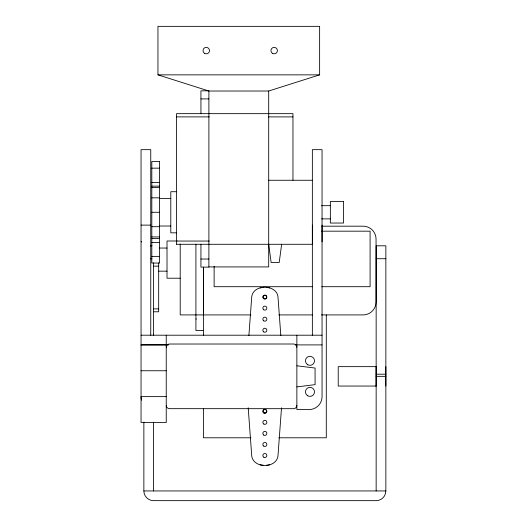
<?xml version="1.0" encoding="UTF-8"?>
<svg xmlns="http://www.w3.org/2000/svg" width="527" height="527" viewBox="0 0 527 527"><rect width="100%" height="100%" fill="white"/><g stroke="black" fill="none" stroke-linecap="round" stroke-linejoin="round"><path stroke-width="0.79" d="M203.422 314.915L203.422 267.261L203.422 335.389M312.359 335.205L312.359 225.115M296.866 335.205L296.866 409.545L309.125 409.545A12.931 12.931 0 0 0 322.056 396.614L322.056 225.115M248.882 335.686L251.748 296.655C253.428 284.086 276.286 284.086 277.966 296.655L280.832 335.686M281.517 407.76L277.966 456.046C276.286 468.615 253.428 468.615 251.748 456.046L248.204 407.76M281.642 244.284L279.211 262.486L271.128 262.486L268.704 244.284M268.704 91.019L319.632 74.854L319.632 26.35L157.962 26.35L157.962 74.854L208.89 91.019L268.704 91.019L268.704 266.919L208.89 266.919M296.866 386.897L315.074 384.651L315.074 368.044L296.866 365.797M157.962 74.854L319.632 74.854M200.932 98.911L208.89 98.911M176.552 116.889L209.344 116.889M268.362 116.889L292.959 116.889M151.816 168.166L159.609 168.166M268.704 180.26L312.359 180.26M151.816 182.592L159.609 182.592M151.816 186.15L159.609 186.15M151.816 187.612L159.609 187.612M176.552 191.716L170.794 191.716L170.794 232.829L176.552 232.829M151.816 197.842L159.609 197.842M159.609 198.527L170.794 198.527M321.496 205.675L330.35 205.675M151.816 212.269L159.609 212.269M321.496 218.87L330.35 218.87M141.052 225.115L150.748 225.115M159.609 226.017L170.794 226.017M321.964 226.182L363.123 226.182A12.931 12.931 0 0 1 376.054 239.12L376.054 301.978A12.931 12.931 0 0 1 363.123 314.915L321.378 314.915M151.816 226.702L159.609 226.702M321.661 231.175L370.092 231.175L370.092 286.701L321.661 286.701M151.816 236.933L159.609 236.933M151.816 238.395L159.609 238.395M177.105 240.997L167.013 240.997L167.013 278.21L180.208 278.21M176.552 241.05L209.344 241.05M141.052 241.821L141.658 241.821M151.816 242.44L159.609 242.44M176.552 244.284L312.359 244.284L312.359 149.661L322.056 149.661L322.056 241.821M150.327 245.799L151.947 245.799M159.431 248.046L167.013 248.046M151.816 256.379L159.609 256.379M150.327 258.731L151.947 258.731M376.153 258.731L385.856 258.731M200.932 259.027L208.89 259.027M153.66 266.148L158.673 266.148M158.673 271.161L167.013 271.161M312.63 286.701L214.127 286.701L214.127 266.287M153.66 308.888L158.673 308.888M153.66 311.786L158.673 311.786L158.673 262.907M250.931 314.915L180.208 314.915L180.208 244.027M278.783 314.915L312.366 314.915M195.919 318.987L196.387 318.987M203.422 330.528L195.919 330.528L195.919 244.284M141.052 335.205L322.056 335.205M141.052 344.889L166.236 344.889M141.052 344.902L168.706 344.902M295.225 344.902L322.056 344.902M376.153 366.647L338.222 366.647L338.222 386.047L376.153 386.047M385.856 366.647L385.856 386.047M141.052 370.758L166.236 370.758M376.153 374.21L385.856 374.21M376.153 376.35L385.856 376.35M166.236 396.627L141.052 396.627A12.931 12.931 0 0 0 141.546 400.171M250.931 437.785L203.422 437.785L203.422 408.293M278.783 437.785L326.292 437.785L326.292 314.915M143.864 422.107L143.864 490.947L385.856 490.947L385.856 245.799L376.153 245.799L376.153 490.947M376.054 366.647L376.054 386.047M292.959 180.201L292.959 113.667L176.552 113.654L176.552 244.271M200.932 113.654L200.932 90.822L208.89 90.822L208.89 267.11L200.932 267.11L200.932 244.284M166.236 335.205L166.236 422.496L141.052 422.496L141.052 149.661L150.748 149.661L150.748 335.205M153.561 262.821L153.561 335.712M153.561 422.107L153.561 490.947M266.609 287.558A13.234 13.234 0 0 1 269.633 287.907M260.081 287.907A13.234 13.234 0 0 1 263.105 287.558M263.105 465.137A13.234 13.234 0 0 1 260.081 464.788M269.633 464.788A13.234 13.234 0 0 1 266.609 465.137M296.846 347.326A3.267 3.267 0 0 0 293.638 344.006L169.47 344.026A3.267 3.267 0 0 0 166.262 347.326M296.846 405.368A3.267 3.267 0 0 1 293.638 408.688L169.47 408.669A3.267 3.267 0 0 1 166.262 405.368M143.864 490.947A9.703 9.703 0 0 0 153.561 500.65L376.153 500.65A9.703 9.703 0 0 0 385.856 490.947M159.609 161.486L151.816 161.486L151.816 263.059L159.609 263.059L159.609 161.486M343.538 201.505L330.35 201.505L330.35 223.04L343.538 223.04L343.538 201.505M263.704 331.885A2.003 2.003 0 0 0 266.853 330.422A2.003 2.003 0 0 0 264.014 328.426A2.003 2.003 0 0 0 263.704 331.885M263.704 320.824A2.003 2.003 0 0 0 266.853 319.362A2.003 2.003 0 0 0 264.014 317.366A2.003 2.003 0 0 0 263.704 320.824M263.704 298.71A2.003 2.003 0 0 0 266.853 297.248A2.003 2.003 0 0 0 264.014 295.252A2.003 2.003 0 0 0 263.704 298.71M263.704 309.764A2.003 2.003 0 0 0 266.853 308.308A2.003 2.003 0 0 0 264.014 306.306A2.003 2.003 0 0 0 263.704 309.764M263.856 424.064A2.003 2.003 0 0 0 266.86 422.325A2.003 2.003 0 0 0 263.856 420.592A2.003 2.003 0 0 0 263.856 424.064M263.856 413.003A2.003 2.003 0 0 0 266.86 411.271A2.003 2.003 0 0 0 263.856 409.532A2.003 2.003 0 0 0 263.856 413.003M263.704 435.025A2.003 2.003 0 0 0 266.853 433.563A2.003 2.003 0 0 0 264.014 431.567A2.003 2.003 0 0 0 263.704 435.025M263.704 446.086A2.003 2.003 0 0 0 266.853 444.623A2.003 2.003 0 0 0 264.014 442.627A2.003 2.003 0 0 0 263.704 446.086M263.856 457.238A2.003 2.003 0 0 0 266.86 455.499A2.003 2.003 0 0 0 263.856 453.767A2.003 2.003 0 0 0 263.856 457.238M263.987 412.779A1.746 1.746 0 0 0 266.603 411.271A1.746 1.746 0 0 0 263.987 409.756A1.746 1.746 0 0 0 263.987 412.779M263.987 298.578A1.746 1.746 0 0 0 266.603 297.07A1.746 1.746 0 0 0 263.987 295.555A1.746 1.746 0 0 0 263.987 298.578M272.551 53.398A3.234 3.234 0 0 0 277.406 50.599A3.234 3.234 0 0 0 272.551 47.799A3.234 3.234 0 0 0 272.551 53.398M204.654 53.398A3.234 3.234 0 0 0 209.502 50.599A3.234 3.234 0 0 0 204.654 47.799A3.234 3.234 0 0 0 204.654 53.398M307.709 395.79A4.526 4.526 0 0 0 314.5 391.871A4.526 4.526 0 0 0 307.709 387.951A4.526 4.526 0 0 0 307.709 395.79M307.709 364.75A4.526 4.526 0 0 0 314.5 360.83A4.526 4.526 0 0 0 307.709 356.904A4.526 4.526 0 0 0 307.709 364.75"/></g></svg>
